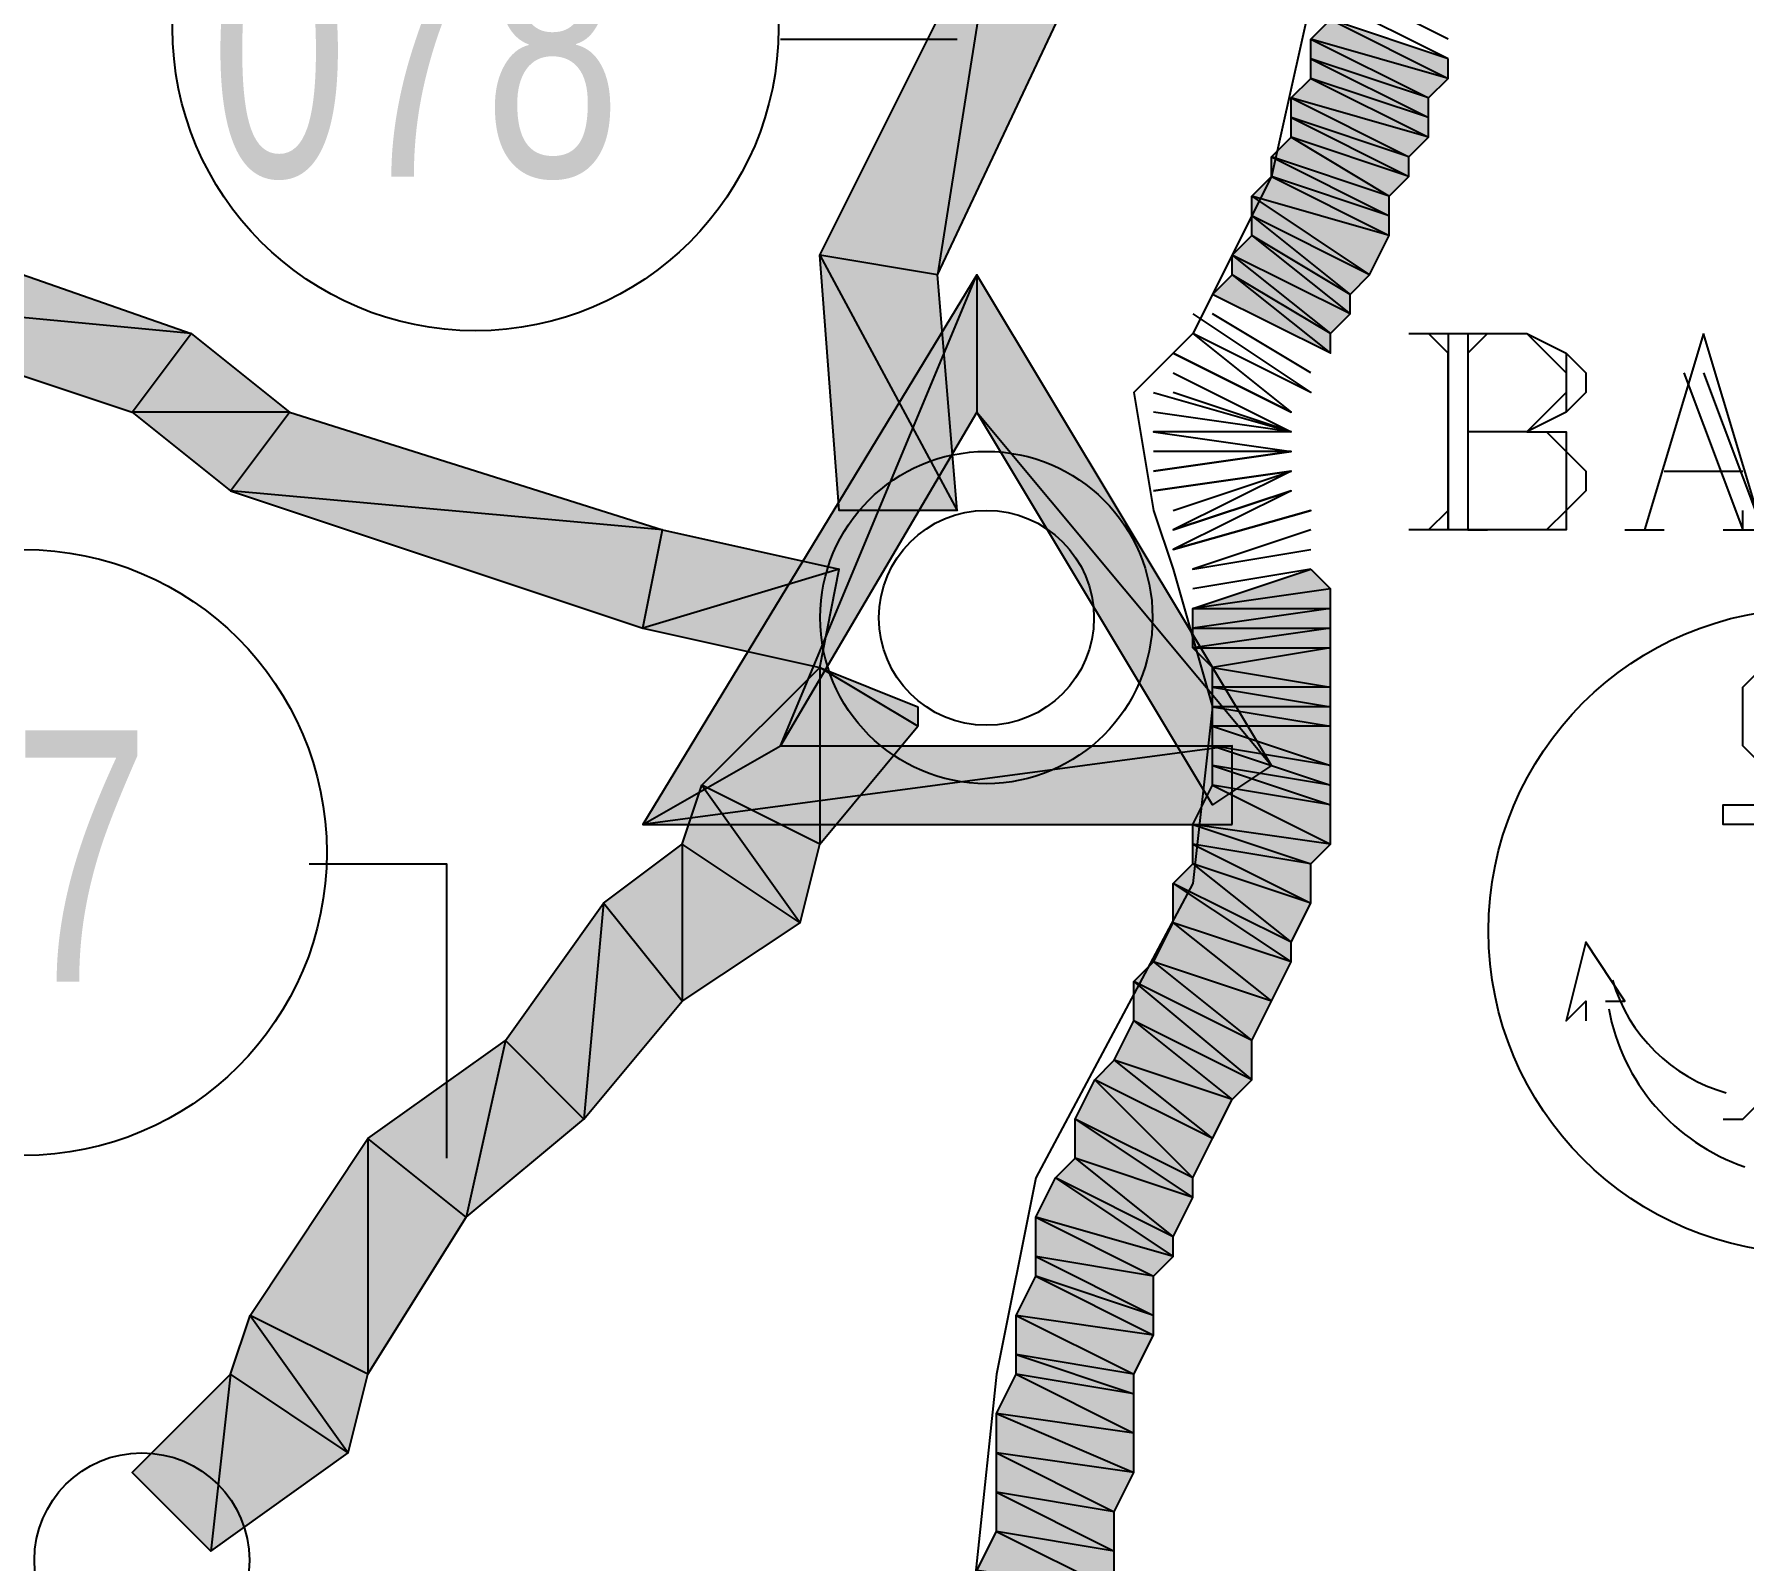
# Model space of a CAD drawing. Header units: millimetres. Extents: x 658 to 813, y 806 to 883.
# Drawn here: x 789.2108 to 789.4755, y 862.8022 to 863.0385 of the extents above; entities that cross this region are included whole.
import ezdxf

# ---------------------------------------------------------------- set-up
doc = ezdxf.new("R2010")
doc.units = ezdxf.units.MM
doc.header["$LTSCALE"] = 0.1
doc.linetypes.add('atContinuous2', pattern=[0])
for name, color, linetype in [('JL-ARTERI', 7, 'Continuous'), ('KLEKTOR1', 7, 'Continuous'), ('LINK NAS BARU', 7, 'Continuous'), ('PANTAI', 7, 'Continuous'), ('pantai1', 7, 'Continuous'), ('pkw', 7, 'Continuous'), ('RENC-JL-SN', 7, 'Continuous'), ('SYMBOL', 7, 'Continuous'), ('TEXT', 8, 'Continuous'), ('zat_Mask_solid', 7, 'Continuous')]:
    doc.layers.add(name, color=color, linetype=linetype)
doc.styles.add('Style2', font='arial.ttf', dxfattribs={"height": 0.2})

msp = doc.modelspace()

# ---------------------------------------------------------------- hatches: boundary and pattern name
at = {"layer": 'JL-ARTERI'}
for points in [[(789.3597810847325, 863.0590678622315), (789.3506609239523, 863.0013068439551), (789.332420602391, 863.0043468975476)], [(789.3749813526995, 863.0529877550438), (789.3597810847325, 863.0590678622315), (789.3506609239523, 863.0013068439551)]]:
    msp.add_hatch(color=7, dxfattribs=at).paths.add_polyline_path(points)
h = msp.add_hatch(color=7, dxfattribs=at)
h.paths.add_polyline_path([(789.3506609239523, 863.0013068439551), (789.332420602391, 863.0043468975476), (789.3537009775453, 862.9648262008326)], flags=17)
h.paths.add_polyline_path([(789.332420602391, 863.0043468975476), (789.3537009775453, 862.9648262008326), (789.3354606559844, 862.9648262008326)], flags=17)
at = {"layer": 'KLEKTOR1'}
h = msp.add_hatch(color=7, dxfattribs=at)
h.paths.add_polyline_path([(789.3476208703585, 862.9344256648986), (789.3476208703585, 862.9313856113052), (789.332420602391, 862.9405057720854)], flags=17)
h.paths.add_polyline_path([(789.3476208703585, 862.9313856113052), (789.332420602391, 862.9405057720854), (789.332420602391, 862.9131452897449)])
at = {"layer": 'pantai1'}
h = msp.add_hatch(color=7, dxfattribs=at)
h.paths.add_polyline_path([(789.4297023173824, 863.0347474334825), (789.4114619958216, 863.0408275406693), (789.4297023173824, 863.03170737989)], flags=17)
h.paths.add_polyline_path([(789.4114619958216, 863.0408275406693), (789.4297023173824, 863.03170737989), (789.4084219422277, 863.0377874870759)])
h = msp.add_hatch(color=7, dxfattribs=at)
h.paths.add_polyline_path([(789.4297023173824, 863.03170737989), (789.4084219422277, 863.0377874870759), (789.426662263789, 863.0286673262966)])
h.paths.add_polyline_path([(789.4084219422277, 863.0377874870759), (789.426662263789, 863.0286673262966), (789.4084219422277, 863.0347474334825)], flags=17)
h = msp.add_hatch(color=7, dxfattribs=at)
h.paths.add_polyline_path([(789.426662263789, 863.0286673262966), (789.4084219422277, 863.0347474334825), (789.426662263789, 863.0256272727032)], flags=17)
h.paths.add_polyline_path([(789.4084219422277, 863.0347474334825), (789.426662263789, 863.0256272727032), (789.4084219422277, 863.03170737989)], flags=17)
h = msp.add_hatch(color=7, dxfattribs=at)
h.paths.add_polyline_path([(789.426662263789, 863.0256272727032), (789.4084219422277, 863.03170737989), (789.426662263789, 863.0225872191089)], flags=17)
h.paths.add_polyline_path([(789.4084219422277, 863.03170737989), (789.426662263789, 863.0225872191089), (789.4053818886343, 863.0286673262966)])
h = msp.add_hatch(color=7, dxfattribs=at)
h.paths.add_polyline_path([(789.426662263789, 863.0225872191089), (789.4053818886343, 863.0286673262966), (789.4236222101952, 863.0195471655164)])
h.paths.add_polyline_path([(789.4053818886343, 863.0286673262966), (789.4236222101952, 863.0195471655164), (789.4053818886343, 863.0256272727032)], flags=17)
h = msp.add_hatch(color=7, dxfattribs=at)
h.paths.add_polyline_path([(789.4236222101952, 863.0195471655164), (789.4053818886343, 863.0256272727032), (789.4236222101952, 863.0165071119221)], flags=17)
h.paths.add_polyline_path([(789.4053818886343, 863.0256272727032), (789.4236222101952, 863.0165071119221), (789.4053818886343, 863.0225872191089)], flags=17)
h = msp.add_hatch(color=7, dxfattribs=at)
h.paths.add_polyline_path([(789.4205821566018, 863.0134670583296), (789.4023418350409, 863.0195471655164), (789.4205821566018, 863.0104270047344)], flags=17)
h.paths.add_polyline_path([(789.4023418350409, 863.0195471655164), (789.4205821566018, 863.0104270047344), (789.4023418350409, 863.0165071119221)], flags=17)
h = msp.add_hatch(color=7, dxfattribs=at)
h.paths.add_polyline_path([(789.4205821566018, 863.0104270047344), (789.4023418350409, 863.0165071119221), (789.4205821566018, 863.0073869511419)], flags=17)
h.paths.add_polyline_path([(789.4023418350409, 863.0165071119221), (789.4205821566018, 863.0073869511419), (789.3993017814475, 863.0134670583296)])
h = msp.add_hatch(color=7, dxfattribs=at)
h.paths.add_polyline_path([(789.4205821566018, 863.0073869511419), (789.3993017814475, 863.0134670583296), (789.4175421030084, 863.0013068439551)])
h.paths.add_polyline_path([(789.3993017814475, 863.0134670583296), (789.4175421030084, 863.0013068439551), (789.3993017814475, 863.0104270047344)], flags=17)
h = msp.add_hatch(color=7, dxfattribs=at)
h.paths.add_polyline_path([(789.4175421030084, 863.0013068439551), (789.3993017814475, 863.0104270047344), (789.4145020494145, 862.9982667903608)])
h.paths.add_polyline_path([(789.3993017814475, 863.0104270047344), (789.4145020494145, 862.9982667903608), (789.3993017814475, 863.0073869511419)], flags=17)
h = msp.add_hatch(color=7, dxfattribs=at)
h.paths.add_polyline_path([(789.4145020494145, 862.9982667903608), (789.3993017814475, 863.0073869511419), (789.4145020494145, 862.9952267367674)], flags=17)
h.paths.add_polyline_path([(789.3993017814475, 863.0073869511419), (789.4145020494145, 862.9952267367674), (789.3962617278542, 863.0043468975476)])
h = msp.add_hatch(color=7, dxfattribs=at)
h.paths.add_polyline_path([(789.4145020494145, 862.9952267367674), (789.3962617278542, 863.0043468975476), (789.4114619958216, 862.992186683174)])
h.paths.add_polyline_path([(789.3962617278542, 863.0043468975476), (789.4114619958216, 862.992186683174), (789.3962617278542, 863.0013068439551)], flags=17)
h = msp.add_hatch(color=7, dxfattribs=at)
h.paths.add_polyline_path([(789.4114619958216, 862.992186683174), (789.3962617278542, 863.0013068439551), (789.4114619958216, 862.9891466295816)], flags=17)
h.paths.add_polyline_path([(789.3962617278542, 863.0013068439551), (789.4114619958216, 862.9891466295816), (789.3932216742603, 862.9982667903608)])
h = msp.add_hatch(color=7, dxfattribs=at)
h.paths.add_polyline_path([(789.4084219422277, 862.9557060400533), (789.4114619958216, 862.952665986459), (789.3901816206674, 862.9496259328665)])
h.paths.add_polyline_path([(789.4114619958216, 862.952665986459), (789.3901816206674, 862.9496259328665), (789.4114619958216, 862.9496259328665)], flags=17)
h = msp.add_hatch(color=7, dxfattribs=at)
h.paths.add_polyline_path([(789.3901816206674, 862.9496259328665), (789.4114619958216, 862.9496259328665), (789.3901816206674, 862.9465858792731)], flags=16)
h.paths.add_polyline_path([(789.4114619958216, 862.9496259328665), (789.3901816206674, 862.9465858792731), (789.4114619958216, 862.9465858792731)])
h = msp.add_hatch(color=7, dxfattribs=at)
h.paths.add_polyline_path([(789.3901816206674, 862.9465858792731), (789.4114619958216, 862.9465858792731), (789.3901816206674, 862.9435458256797)], flags=16)
h.paths.add_polyline_path([(789.4114619958216, 862.9465858792731), (789.3901816206674, 862.9435458256797), (789.4114619958216, 862.9435458256797)])
h = msp.add_hatch(color=7, dxfattribs=at)
h.paths.add_polyline_path([(789.4114619958216, 862.9435458256797), (789.3932216742603, 862.9405057720854), (789.4114619958216, 862.937465718492)])
h.paths.add_polyline_path([(789.3932216742603, 862.9405057720854), (789.4114619958216, 862.937465718492), (789.3932216742603, 862.937465718492)], flags=17)
h = msp.add_hatch(color=7, dxfattribs=at)
h.paths.add_polyline_path([(789.4114619958216, 862.937465718492), (789.3932216742603, 862.937465718492), (789.4114619958216, 862.9344256648986)], flags=17)
h.paths.add_polyline_path([(789.3932216742603, 862.937465718492), (789.4114619958216, 862.9344256648986), (789.3932216742603, 862.9344256648986)], flags=17)
h = msp.add_hatch(color=7, dxfattribs=at)
h.paths.add_polyline_path([(789.4114619958216, 862.9344256648986), (789.3932216742603, 862.9344256648986), (789.4114619958216, 862.9313856113052)], flags=17)
h.paths.add_polyline_path([(789.3932216742603, 862.9344256648986), (789.4114619958216, 862.9313856113052), (789.3932216742603, 862.9313856113052)], flags=17)
h = msp.add_hatch(color=7, dxfattribs=at)
h.paths.add_polyline_path([(789.4114619958216, 862.9313856113052), (789.3932216742603, 862.9313856113052), (789.4114619958216, 862.9253055041175)], flags=17)
h.paths.add_polyline_path([(789.3932216742603, 862.9313856113052), (789.4114619958216, 862.9253055041175), (789.3932216742603, 862.9283455577119)], flags=17)
h = msp.add_hatch(color=7, dxfattribs=at)
h.paths.add_polyline_path([(789.4114619958216, 862.9253055041175), (789.3932216742603, 862.9283455577119), (789.4114619958216, 862.9222654505242)], flags=17)
h.paths.add_polyline_path([(789.3932216742603, 862.9283455577119), (789.4114619958216, 862.9222654505242), (789.3932216742603, 862.9253055041175)], flags=17)
h = msp.add_hatch(color=7, dxfattribs=at)
h.paths.add_polyline_path([(789.4114619958216, 862.9222654505242), (789.3932216742603, 862.9253055041175), (789.4114619958216, 862.9192253969308)], flags=17)
h.paths.add_polyline_path([(789.3932216742603, 862.9253055041175), (789.4114619958216, 862.9192253969308), (789.3932216742603, 862.9222654505242)], flags=17)
h = msp.add_hatch(color=7, dxfattribs=at)
h.paths.add_polyline_path([(789.4114619958216, 862.9192253969308), (789.3932216742603, 862.9222654505242), (789.4114619958216, 862.9131452897449)], flags=17)
h.paths.add_polyline_path([(789.3932216742603, 862.9222654505242), (789.4114619958216, 862.9131452897449), (789.3901816206674, 862.9161853433374)])
h = msp.add_hatch(color=7, dxfattribs=at)
h.paths.add_polyline_path([(789.4114619958216, 862.9131452897449), (789.3901816206674, 862.9161853433374), (789.4084219422277, 862.9101052361506)])
h.paths.add_polyline_path([(789.3901816206674, 862.9161853433374), (789.4084219422277, 862.9101052361506), (789.3901816206674, 862.9131452897449)], flags=17)
h = msp.add_hatch(color=7, dxfattribs=at)
h.paths.add_polyline_path([(789.4084219422277, 862.9101052361506), (789.3901816206674, 862.9131452897449), (789.4084219422277, 862.9040251289638)], flags=17)
h.paths.add_polyline_path([(789.3901816206674, 862.9131452897449), (789.4084219422277, 862.9040251289638), (789.3901816206674, 862.9101052361506)], flags=17)
h = msp.add_hatch(color=7, dxfattribs=at)
h.paths.add_polyline_path([(789.4053818886343, 862.897945021777), (789.387141567074, 862.9070651825581), (789.4053818886343, 862.8949049681836)], flags=17)
h.paths.add_polyline_path([(789.387141567074, 862.9070651825581), (789.4053818886343, 862.8949049681836), (789.387141567074, 862.9009850753713)], flags=17)
h = msp.add_hatch(color=7, dxfattribs=at)
h.paths.add_polyline_path([(789.3993017814475, 862.8827447538091), (789.3810614598867, 862.8918649145902), (789.3993017814475, 862.8766646466223)], flags=17)
h.paths.add_polyline_path([(789.3810614598867, 862.8918649145902), (789.3993017814475, 862.8766646466223), (789.3810614598867, 862.8857848074034)], flags=17)
h = msp.add_hatch(color=7, dxfattribs=at)
h.paths.add_polyline_path([(789.3901816206674, 862.8614643786563), (789.3719412991061, 862.8705845394355), (789.3901816206674, 862.858424325062)], flags=17)
h.paths.add_polyline_path([(789.3719412991061, 862.8705845394355), (789.3901816206674, 862.858424325062), (789.3719412991061, 862.8645044322487)], flags=17)
h = msp.add_hatch(color=7, dxfattribs=at)
h.paths.add_polyline_path([(789.387141567074, 862.8523442178742), (789.3689012455127, 862.8614643786563), (789.387141567074, 862.8493041642818)], flags=17)
h.paths.add_polyline_path([(789.3689012455127, 862.8614643786563), (789.387141567074, 862.8493041642818), (789.3658611919193, 862.8553842714695)])
h = msp.add_hatch(color=7, dxfattribs=at)
h.paths.add_polyline_path([(789.387141567074, 862.8493041642818), (789.3658611919193, 862.8553842714695), (789.3841015134801, 862.8462641106875)])
h.paths.add_polyline_path([(789.3658611919193, 862.8553842714695), (789.3841015134801, 862.8462641106875), (789.3658611919193, 862.8493041642818)], flags=17)
h = msp.add_hatch(color=7, dxfattribs=at)
h.paths.add_polyline_path([(789.3841015134801, 862.8462641106875), (789.3658611919193, 862.8493041642818), (789.3841015134801, 862.8401840035007)], flags=17)
h.paths.add_polyline_path([(789.3658611919193, 862.8493041642818), (789.3841015134801, 862.8401840035007), (789.3658611919193, 862.8462641106875)], flags=17)
h = msp.add_hatch(color=7, dxfattribs=at)
h.paths.add_polyline_path([(789.3841015134801, 862.8401840035007), (789.3658611919193, 862.8462641106875), (789.3841015134801, 862.8371439499073)], flags=17)
h.paths.add_polyline_path([(789.3658611919193, 862.8462641106875), (789.3841015134801, 862.8371439499073), (789.3628211383259, 862.8401840035007)])
h = msp.add_hatch(color=7, dxfattribs=at)
h.paths.add_polyline_path([(789.3841015134801, 862.8371439499073), (789.3628211383259, 862.8401840035007), (789.3810614598867, 862.8310638427205)])
h.paths.add_polyline_path([(789.3628211383259, 862.8401840035007), (789.3810614598867, 862.8310638427205), (789.3628211383259, 862.8341038963139)], flags=17)
h = msp.add_hatch(color=7, dxfattribs=at)
h.paths.add_polyline_path([(789.3810614598867, 862.8310638427205), (789.3628211383259, 862.8341038963139), (789.3810614598867, 862.8280237891271)], flags=17)
h.paths.add_polyline_path([(789.3628211383259, 862.8341038963139), (789.3810614598867, 862.8280237891271), (789.3628211383259, 862.8310638427205)], flags=17)
h = msp.add_hatch(color=7, dxfattribs=at)
h.paths.add_polyline_path([(789.3810614598867, 862.8280237891271), (789.3628211383259, 862.8310638427205), (789.3810614598867, 862.8219436819403)], flags=17)
h.paths.add_polyline_path([(789.3628211383259, 862.8310638427205), (789.3810614598867, 862.8219436819403), (789.3597810847325, 862.8249837355346)])
h = msp.add_hatch(color=7, dxfattribs=at)
h.paths.add_polyline_path([(789.3810614598867, 862.8219436819403), (789.3597810847325, 862.8249837355346), (789.3810614598867, 862.8158635747535)], flags=17)
h.paths.add_polyline_path([(789.3597810847325, 862.8249837355346), (789.3810614598867, 862.8158635747535), (789.3597810847325, 862.8189036283469)], flags=17)
h = msp.add_hatch(color=7, dxfattribs=at)
h.paths.add_polyline_path([(789.3810614598867, 862.8158635747535), (789.3597810847325, 862.8189036283469), (789.3780214062933, 862.8097834675658)])
h.paths.add_polyline_path([(789.3597810847325, 862.8189036283469), (789.3780214062933, 862.8097834675658), (789.3597810847325, 862.8128235211601)], flags=17)
h = msp.add_hatch(color=7, dxfattribs=at)
h.paths.add_polyline_path([(789.3780214062933, 862.8097834675658), (789.3597810847325, 862.8128235211601), (789.3780214062933, 862.8037033603799)], flags=17)
h.paths.add_polyline_path([(789.3597810847325, 862.8128235211601), (789.3780214062933, 862.8037033603799), (789.3597810847325, 862.8067434139724)], flags=17)
h = msp.add_hatch(color=7, dxfattribs=at)
h.paths.add_polyline_path([(789.3780214062933, 862.8037033603799), (789.3597810847325, 862.8067434139724), (789.3780214062933, 862.7976232531931)], flags=17)
h.paths.add_polyline_path([(789.3597810847325, 862.8067434139724), (789.3780214062933, 862.7976232531931), (789.3567410311391, 862.8006633067865)])
at = {"layer": 'pkw'}
h = msp.add_hatch(color=7, dxfattribs=at)
h.paths.add_polyline_path([(789.30506012005, 862.9161853433374), (789.3263404952042, 862.9283455577119), (789.3567410311391, 863.0013068439551)])
h.paths.add_polyline_path([(789.3263404952042, 862.9283455577119), (789.3567410311391, 863.0013068439551), (789.3567410311391, 862.9800264688005)], flags=17)
h = msp.add_hatch(color=7, dxfattribs=at)
h.paths.add_polyline_path([(789.3962617278542, 862.9161853433374), (789.3962617278542, 862.9283455577119), (789.30506012005, 862.9161853433374)], flags=17)
h.paths.add_polyline_path([(789.3962617278542, 862.9283455577119), (789.30506012005, 862.9161853433374), (789.3263404952042, 862.9283455577119)], flags=17)
at = {"layer": 'RENC-JL-SN'}
for points in [[(789.2351388874006, 862.992186683174), (789.1712977619375, 862.9982667903608), (789.1743378155309, 863.0134670583296)], [(789.2260187266199, 862.9800264688005), (789.2351388874006, 862.992186683174), (789.1712977619375, 862.9982667903608)], [(789.2503391553676, 862.9800264688005), (789.2260187266199, 862.9800264688005), (789.2351388874006, 862.992186683174)], [(789.2412189945874, 862.9678662544269), (789.2503391553676, 862.9800264688005), (789.2260187266199, 862.9800264688005)], [(789.3081001736434, 862.9617861472401), (789.2412189945874, 862.9678662544269), (789.2503391553676, 862.9800264688005)], [(789.30506012005, 862.9465858792731), (789.3081001736434, 862.9617861472401), (789.2412189945874, 862.9678662544269)], [(789.3354606559844, 862.9557060400533), (789.30506012005, 862.9465858792731), (789.3081001736434, 862.9617861472401)], [(789.332420602391, 862.9405057720854), (789.3354606559844, 862.9557060400533), (789.30506012005, 862.9465858792731)]]:
    msp.add_hatch(color=7, dxfattribs=at).paths.add_polyline_path(points)
at = {"layer": 'zat_Mask_solid'}
for points in [[(789.4053818886343, 863.0225872191089), (789.4205821566018, 863.0134670583296), (789.4023418350409, 863.0195471655164)], [(789.4236222101952, 863.0165071119221), (789.4053818886343, 863.0225872191089), (789.4205821566018, 863.0134670583296)], [(789.3567410311391, 863.0013068439551), (789.3567410311391, 862.9800264688005), (789.4023418350409, 862.9253055041175)], [(789.3567410311391, 862.9800264688005), (789.4023418350409, 862.9253055041175), (789.3932216742603, 862.9192253969308)], [(789.3901816206674, 862.9435458256797), (789.4114619958216, 862.9435458256797), (789.3932216742603, 862.9405057720854)], [(789.332420602391, 862.9405057720854), (789.332420602391, 862.9131452897449), (789.3141802808307, 862.9222654505242)], [(789.3141802808307, 862.9222654505242), (789.3293805487976, 862.9009850753713), (789.3111402272373, 862.9131452897449)], [(789.332420602391, 862.9131452897449), (789.3141802808307, 862.9222654505242), (789.3293805487976, 862.9009850753713)], [(789.3111402272373, 862.9131452897449), (789.3111402272373, 862.8888248609968), (789.2989800128632, 862.9040251289638)], [(789.3293805487976, 862.9009850753713), (789.3111402272373, 862.9131452897449), (789.3111402272373, 862.8888248609968)], [(789.3901816206674, 862.9101052361506), (789.4053818886343, 862.897945021777), (789.387141567074, 862.9070651825581)], [(789.4084219422277, 862.9040251289638), (789.3901816206674, 862.9101052361506), (789.4053818886343, 862.897945021777)], [(789.2989800128632, 862.9040251289638), (789.2959399592694, 862.8705845394355), (789.2837797448958, 862.8827447538091)], [(789.3111402272373, 862.8888248609968), (789.2989800128632, 862.9040251289638), (789.2959399592694, 862.8705845394355)], [(789.387141567074, 862.9009850753713), (789.4023418350409, 862.8888248609968), (789.3841015134801, 862.8949049681836)], [(789.4053818886343, 862.8949049681836), (789.387141567074, 862.9009850753713), (789.4023418350409, 862.8888248609968)], [(789.3841015134801, 862.8949049681836), (789.3993017814475, 862.8827447538091), (789.3810614598867, 862.8918649145902)], [(789.4023418350409, 862.8888248609968), (789.3841015134801, 862.8949049681836), (789.3993017814475, 862.8827447538091)], [(789.3810614598867, 862.8857848074034), (789.3962617278542, 862.8736245930298), (789.3780214062933, 862.8797047002166)], [(789.3993017814475, 862.8766646466223), (789.3810614598867, 862.8857848074034), (789.3962617278542, 862.8736245930298)], [(789.2837797448958, 862.8827447538091), (789.277699637709, 862.8553842714695), (789.2624993697416, 862.867544485843)], [(789.2959399592694, 862.8705845394355), (789.2837797448958, 862.8827447538091), (789.277699637709, 862.8553842714695)], [(789.3780214062933, 862.8797047002166), (789.3932216742603, 862.867544485843), (789.3749813526995, 862.8766646466223)], [(789.3962617278542, 862.8736245930298), (789.3780214062933, 862.8797047002166), (789.3932216742603, 862.867544485843)], [(789.3749813526995, 862.8766646466223), (789.3901816206674, 862.8614643786563), (789.3719412991061, 862.8705845394355)], [(789.3932216742603, 862.867544485843), (789.3749813526995, 862.8766646466223), (789.3901816206674, 862.8614643786563)], [(789.2624993697416, 862.867544485843), (789.2624993697416, 862.8310638427205), (789.2442590481808, 862.8401840035007)], [(789.277699637709, 862.8553842714695), (789.2624993697416, 862.867544485843), (789.2624993697416, 862.8310638427205)], [(789.3719412991061, 862.8645044322487), (789.387141567074, 862.8523442178742), (789.3689012455127, 862.8614643786563)], [(789.3901816206674, 862.858424325062), (789.3719412991061, 862.8645044322487), (789.387141567074, 862.8523442178742)], [(789.2442590481808, 862.8401840035007), (789.2594593161477, 862.8189036283469), (789.2412189945874, 862.8310638427205)], [(789.2624993697416, 862.8310638427205), (789.2442590481808, 862.8401840035007), (789.2594593161477, 862.8189036283469)], [(789.2412189945874, 862.8310638427205), (789.2381789409935, 862.8037033603799), (789.2260187266199, 862.8158635747535)], [(789.2594593161477, 862.8189036283469), (789.2412189945874, 862.8310638427205), (789.2381789409935, 862.8037033603799)]]:
    msp.add_hatch(color=7, dxfattribs=at).paths.add_polyline_path(points)

# ---------------------------------------------------------------- linework, layer by layer
at = {"layer": 'JL-ARTERI', "color": 7}
for points in [[(789.3597810847325, 863.0590678622315), (789.3506609239523, 863.0013068439551), (789.332420602391, 863.0043468975476), (789.3597810847325, 863.0590678622315)], [(789.3749813526995, 863.0529877550438), (789.3597810847325, 863.0590678622315), (789.3506609239523, 863.0013068439551), (789.3749813526995, 863.0529877550438)], [(789.3506609239523, 863.0013068439551), (789.332420602391, 863.0043468975476), (789.3537009775453, 862.9648262008326), (789.3506609239523, 863.0013068439551)], [(789.332420602391, 863.0043468975476), (789.3537009775453, 862.9648262008326), (789.3354606559844, 862.9648262008326), (789.332420602391, 863.0043468975476)]]:
    msp.add_lwpolyline(points, dxfattribs=at)
at = {"layer": 'KLEKTOR1', "color": 7}
for points in [[(789.332420602391, 862.9405057720854), (789.332420602391, 862.9131452897449), (789.3141802808307, 862.9222654505242), (789.332420602391, 862.9405057720854)], [(789.3476208703585, 862.9344256648986), (789.3476208703585, 862.9313856113052), (789.332420602391, 862.9405057720854), (789.3476208703585, 862.9344256648986)], [(789.3476208703585, 862.9313856113052), (789.332420602391, 862.9405057720854), (789.332420602391, 862.9131452897449), (789.3476208703585, 862.9313856113052)], [(789.3141802808307, 862.9222654505242), (789.3293805487976, 862.9009850753713), (789.3111402272373, 862.9131452897449), (789.3141802808307, 862.9222654505242)], [(789.332420602391, 862.9131452897449), (789.3141802808307, 862.9222654505242), (789.3293805487976, 862.9009850753713), (789.332420602391, 862.9131452897449)], [(789.3111402272373, 862.9131452897449), (789.3111402272373, 862.8888248609968), (789.2989800128632, 862.9040251289638), (789.3111402272373, 862.9131452897449)], [(789.3293805487976, 862.9009850753713), (789.3111402272373, 862.9131452897449), (789.3111402272373, 862.8888248609968), (789.3293805487976, 862.9009850753713)], [(789.2989800128632, 862.9040251289638), (789.2959399592694, 862.8705845394355), (789.2837797448958, 862.8827447538091), (789.2989800128632, 862.9040251289638)], [(789.3111402272373, 862.8888248609968), (789.2989800128632, 862.9040251289638), (789.2959399592694, 862.8705845394355), (789.3111402272373, 862.8888248609968)], [(789.2837797448958, 862.8827447538091), (789.277699637709, 862.8553842714695), (789.2624993697416, 862.867544485843), (789.2837797448958, 862.8827447538091)], [(789.2959399592694, 862.8705845394355), (789.2837797448958, 862.8827447538091), (789.277699637709, 862.8553842714695), (789.2959399592694, 862.8705845394355)], [(789.2624993697416, 862.867544485843), (789.2624993697416, 862.8310638427205), (789.2442590481808, 862.8401840035007), (789.2624993697416, 862.867544485843)], [(789.277699637709, 862.8553842714695), (789.2624993697416, 862.867544485843), (789.2624993697416, 862.8310638427205), (789.277699637709, 862.8553842714695)], [(789.2442590481808, 862.8401840035007), (789.2594593161477, 862.8189036283469), (789.2412189945874, 862.8310638427205), (789.2442590481808, 862.8401840035007)], [(789.2624993697416, 862.8310638427205), (789.2442590481808, 862.8401840035007), (789.2594593161477, 862.8189036283469), (789.2624993697416, 862.8310638427205)], [(789.2412189945874, 862.8310638427205), (789.2381789409935, 862.8037033603799), (789.2260187266199, 862.8158635747535), (789.2412189945874, 862.8310638427205)], [(789.2594593161477, 862.8189036283469), (789.2412189945874, 862.8310638427205), (789.2381789409935, 862.8037033603799), (789.2594593161477, 862.8189036283469)]]:
    msp.add_lwpolyline(points, dxfattribs=at)
at = {"layer": 'LINK NAS BARU', "color": 7}
for points in [[(789.3263404952042, 863.0377874870759), (789.3537009775453, 863.0377874870759)], [(789.253379208961, 862.9101052361506), (789.2746595841156, 862.9101052361506), (789.2746595841156, 862.8645044322487)]]:
    msp.add_lwpolyline(points, dxfattribs=at)
at = {"layer": 'LINK NAS BARU', "color": 7, "linetype": 'atContinuous2'}
for centre, radius in [((789.2791438990782, 863.0395276980929), 0.04690070767737509), ((789.2092226664283, 862.9118454471667), 0.04690070767740388)]:
    msp.add_circle(centre, radius, dxfattribs=at)
at = {"layer": 'PANTAI', "color": 7}
msp.add_lwpolyline([(789.469223014097, 863.2171506490907), (789.4205821566018, 863.1137888269135), (789.4175421030084, 863.0590678622315), (789.4084219422277, 863.0438675942636), (789.4023418350409, 863.0165071119221), (789.3901816206674, 862.992186683174), (789.3810614598867, 862.9830665223939), (789.3841015134801, 862.9648262008326), (789.387141567074, 862.9557060400533), (789.3932216742603, 862.9344256648986), (789.3901816206674, 862.9070651825581), (789.3658611919193, 862.8614643786563), (789.3597810847325, 862.8310638427205), (789.3537009775453, 862.7733028244451), (789.3476208703585, 862.7581025564772), (789.3476208703585, 862.7398622349168), (789.332420602391, 862.7094616989829), (789.3354606559844, 862.6912213774216), (789.3263404952042, 862.6304203055519), (789.3233004416109, 862.6182600911783), (789.3202603880175, 862.5817794480575), (789.3263404952042, 862.5513789121209), (789.3445808167651, 862.5240184297812), (789.3567410311391, 862.4814576794719)], dxfattribs=at)
at = {"layer": 'pantai1', "color": 7}
for points in [[(789.4297023173824, 863.0377874870759), (789.4114619958216, 863.046907647857)], [(789.4297023173824, 863.0347474334825), (789.4114619958216, 863.0438675942636)], [(789.4114619958216, 863.0408275406693), (789.4297023173824, 863.03170737989), (789.4084219422277, 863.0377874870759), (789.4114619958216, 863.0408275406693)], [(789.4297023173824, 863.0347474334825), (789.4114619958216, 863.0408275406693), (789.4297023173824, 863.03170737989), (789.4297023173824, 863.0347474334825)], [(789.4297023173824, 863.03170737989), (789.4084219422277, 863.0377874870759), (789.426662263789, 863.0286673262966), (789.4297023173824, 863.03170737989)], [(789.4084219422277, 863.0377874870759), (789.426662263789, 863.0286673262966), (789.4084219422277, 863.0347474334825), (789.4084219422277, 863.0377874870759)], [(789.426662263789, 863.0286673262966), (789.4084219422277, 863.0347474334825), (789.426662263789, 863.0256272727032), (789.426662263789, 863.0286673262966)], [(789.4084219422277, 863.0347474334825), (789.426662263789, 863.0256272727032), (789.4084219422277, 863.03170737989), (789.4084219422277, 863.0347474334825)], [(789.4084219422277, 863.03170737989), (789.426662263789, 863.0225872191089), (789.4053818886343, 863.0286673262966), (789.4084219422277, 863.03170737989)], [(789.426662263789, 863.0256272727032), (789.4084219422277, 863.03170737989), (789.426662263789, 863.0225872191089), (789.426662263789, 863.0256272727032)], [(789.426662263789, 863.0225872191089), (789.4053818886343, 863.0286673262966), (789.4236222101952, 863.0195471655164), (789.426662263789, 863.0225872191089)], [(789.4053818886343, 863.0286673262966), (789.4236222101952, 863.0195471655164), (789.4053818886343, 863.0256272727032), (789.4053818886343, 863.0286673262966)], [(789.4236222101952, 863.0195471655164), (789.4053818886343, 863.0256272727032), (789.4236222101952, 863.0165071119221), (789.4236222101952, 863.0195471655164)], [(789.4053818886343, 863.0256272727032), (789.4236222101952, 863.0165071119221), (789.4053818886343, 863.0225872191089), (789.4053818886343, 863.0256272727032)], [(789.4053818886343, 863.0225872191089), (789.4205821566018, 863.0134670583296), (789.4023418350409, 863.0195471655164), (789.4053818886343, 863.0225872191089)], [(789.4236222101952, 863.0165071119221), (789.4053818886343, 863.0225872191089), (789.4205821566018, 863.0134670583296), (789.4236222101952, 863.0165071119221)], [(789.4205821566018, 863.0134670583296), (789.4023418350409, 863.0195471655164), (789.4205821566018, 863.0104270047344), (789.4205821566018, 863.0134670583296)], [(789.4023418350409, 863.0195471655164), (789.4205821566018, 863.0104270047344), (789.4023418350409, 863.0165071119221), (789.4023418350409, 863.0195471655164)], [(789.4023418350409, 863.0165071119221), (789.4205821566018, 863.0073869511419), (789.3993017814475, 863.0134670583296), (789.4023418350409, 863.0165071119221)], [(789.4205821566018, 863.0104270047344), (789.4023418350409, 863.0165071119221), (789.4205821566018, 863.0073869511419), (789.4205821566018, 863.0104270047344)], [(789.4205821566018, 863.0073869511419), (789.3993017814475, 863.0134670583296), (789.4175421030084, 863.0013068439551), (789.4205821566018, 863.0073869511419)], [(789.3993017814475, 863.0134670583296), (789.4175421030084, 863.0013068439551), (789.3993017814475, 863.0104270047344), (789.3993017814475, 863.0134670583296)], [(789.4175421030084, 863.0013068439551), (789.3993017814475, 863.0104270047344), (789.4145020494145, 862.9982667903608), (789.4175421030084, 863.0013068439551)], [(789.3993017814475, 863.0104270047344), (789.4145020494145, 862.9982667903608), (789.3993017814475, 863.0073869511419), (789.3993017814475, 863.0104270047344)], [(789.3993017814475, 863.0073869511419), (789.4145020494145, 862.9952267367674), (789.3962617278542, 863.0043468975476), (789.3993017814475, 863.0073869511419)], [(789.4145020494145, 862.9982667903608), (789.3993017814475, 863.0073869511419), (789.4145020494145, 862.9952267367674), (789.4145020494145, 862.9982667903608)], [(789.4145020494145, 862.9952267367674), (789.3962617278542, 863.0043468975476), (789.4114619958216, 862.992186683174), (789.4145020494145, 862.9952267367674)], [(789.3962617278542, 863.0043468975476), (789.4114619958216, 862.992186683174), (789.3962617278542, 863.0013068439551), (789.3962617278542, 863.0043468975476)], [(789.3962617278542, 863.0013068439551), (789.4114619958216, 862.9891466295816), (789.3932216742603, 862.9982667903608), (789.3962617278542, 863.0013068439551)], [(789.4114619958216, 862.992186683174), (789.3962617278542, 863.0013068439551), (789.4114619958216, 862.9891466295816), (789.4114619958216, 862.992186683174)], [(789.4114619958216, 862.9891466295816), (789.3932216742603, 862.9982667903608)], [(789.3901816206674, 862.9952267367674), (789.4084219422277, 862.9830665223939), (789.3901816206674, 862.992186683174), (789.4053818886343, 862.9800264688005), (789.387141567074, 862.9891466295816), (789.4053818886343, 862.9800264688005)], [(789.4084219422277, 862.9861065759882), (789.3932216742603, 862.9952267367674)], [(789.387141567074, 862.9861065759882), (789.4053818886343, 862.9769864152071), (789.387141567074, 862.9830665223939)], [(789.3841015134801, 862.9830665223939), (789.4053818886343, 862.9769864152071), (789.3841015134801, 862.9800264688005)], [(789.4053818886343, 862.9769864152071), (789.3841015134801, 862.9769864152071), (789.4053818886343, 862.9739463616146), (789.3841015134801, 862.9739463616146)], [(789.3841015134801, 862.9709063080203), (789.4053818886343, 862.9739463616146), (789.3841015134801, 862.9709063080203)], [(789.3841015134801, 862.9678662544269), (789.4053818886343, 862.9709063080203), (789.3841015134801, 862.9678662544269)], [(789.387141567074, 862.9648262008326), (789.4053818886343, 862.9709063080203), (789.387141567074, 862.9617861472401), (789.4053818886343, 862.9678662544269), (789.387141567074, 862.9617861472401)], [(789.4053818886343, 862.9678662544269), (789.387141567074, 862.9587460936458), (789.4084219422277, 862.9648262008326), (789.387141567074, 862.9587460936458)], [(789.4084219422277, 862.9617861472401), (789.3901816206674, 862.9557060400533), (789.4084219422277, 862.9587460936458)], [(789.4084219422277, 862.9557060400533), (789.3901816206674, 862.952665986459)], [(789.4084219422277, 862.9557060400533), (789.4114619958216, 862.952665986459), (789.3901816206674, 862.9496259328665), (789.4084219422277, 862.9557060400533)], [(789.4114619958216, 862.952665986459), (789.3901816206674, 862.9496259328665), (789.4114619958216, 862.9496259328665), (789.4114619958216, 862.952665986459)], [(789.3901816206674, 862.9496259328665), (789.4114619958216, 862.9496259328665), (789.3901816206674, 862.9465858792731), (789.3901816206674, 862.9496259328665)], [(789.4114619958216, 862.9496259328665), (789.3901816206674, 862.9465858792731), (789.4114619958216, 862.9465858792731), (789.4114619958216, 862.9496259328665)], [(789.3901816206674, 862.9465858792731), (789.4114619958216, 862.9465858792731), (789.3901816206674, 862.9435458256797), (789.3901816206674, 862.9465858792731)], [(789.4114619958216, 862.9465858792731), (789.3901816206674, 862.9435458256797), (789.4114619958216, 862.9435458256797), (789.4114619958216, 862.9465858792731)], [(789.3901816206674, 862.9435458256797), (789.4114619958216, 862.9435458256797), (789.3932216742603, 862.9405057720854), (789.3901816206674, 862.9435458256797)], [(789.4114619958216, 862.9435458256797), (789.3932216742603, 862.9405057720854), (789.4114619958216, 862.937465718492), (789.4114619958216, 862.9435458256797)], [(789.3932216742603, 862.9405057720854), (789.4114619958216, 862.937465718492), (789.3932216742603, 862.937465718492), (789.3932216742603, 862.9405057720854)], [(789.4114619958216, 862.937465718492), (789.3932216742603, 862.937465718492), (789.4114619958216, 862.9344256648986), (789.4114619958216, 862.937465718492)], [(789.3932216742603, 862.937465718492), (789.4114619958216, 862.9344256648986), (789.3932216742603, 862.9344256648986), (789.3932216742603, 862.937465718492)], [(789.4114619958216, 862.9344256648986), (789.3932216742603, 862.9344256648986), (789.4114619958216, 862.9313856113052), (789.4114619958216, 862.9344256648986)], [(789.3932216742603, 862.9344256648986), (789.4114619958216, 862.9313856113052), (789.3932216742603, 862.9313856113052), (789.3932216742603, 862.9344256648986)], [(789.4114619958216, 862.9313856113052), (789.3932216742603, 862.9313856113052), (789.4114619958216, 862.9253055041175), (789.4114619958216, 862.9313856113052)], [(789.3932216742603, 862.9313856113052), (789.4114619958216, 862.9253055041175), (789.3932216742603, 862.9283455577119), (789.3932216742603, 862.9313856113052)], [(789.4114619958216, 862.9253055041175), (789.3932216742603, 862.9283455577119), (789.4114619958216, 862.9222654505242), (789.4114619958216, 862.9253055041175)], [(789.3932216742603, 862.9283455577119), (789.4114619958216, 862.9222654505242), (789.3932216742603, 862.9253055041175), (789.3932216742603, 862.9283455577119)], [(789.4114619958216, 862.9222654505242), (789.3932216742603, 862.9253055041175), (789.4114619958216, 862.9192253969308), (789.4114619958216, 862.9222654505242)], [(789.3932216742603, 862.9253055041175), (789.4114619958216, 862.9192253969308), (789.3932216742603, 862.9222654505242), (789.3932216742603, 862.9253055041175)], [(789.3932216742603, 862.9222654505242), (789.4114619958216, 862.9131452897449), (789.3901816206674, 862.9161853433374), (789.3932216742603, 862.9222654505242)], [(789.4114619958216, 862.9192253969308), (789.3932216742603, 862.9222654505242), (789.4114619958216, 862.9131452897449), (789.4114619958216, 862.9192253969308)], [(789.4114619958216, 862.9131452897449), (789.3901816206674, 862.9161853433374), (789.4084219422277, 862.9101052361506), (789.4114619958216, 862.9131452897449)], [(789.3901816206674, 862.9161853433374), (789.4084219422277, 862.9101052361506), (789.3901816206674, 862.9131452897449), (789.3901816206674, 862.9161853433374)], [(789.4084219422277, 862.9101052361506), (789.3901816206674, 862.9131452897449), (789.4084219422277, 862.9040251289638), (789.4084219422277, 862.9101052361506)], [(789.3901816206674, 862.9131452897449), (789.4084219422277, 862.9040251289638), (789.3901816206674, 862.9101052361506), (789.3901816206674, 862.9131452897449)], [(789.3901816206674, 862.9101052361506), (789.4053818886343, 862.897945021777), (789.387141567074, 862.9070651825581), (789.3901816206674, 862.9101052361506)], [(789.4084219422277, 862.9040251289638), (789.3901816206674, 862.9101052361506), (789.4053818886343, 862.897945021777), (789.4084219422277, 862.9040251289638)], [(789.4053818886343, 862.897945021777), (789.387141567074, 862.9070651825581), (789.4053818886343, 862.8949049681836), (789.4053818886343, 862.897945021777)], [(789.387141567074, 862.9070651825581), (789.4053818886343, 862.8949049681836), (789.387141567074, 862.9009850753713), (789.387141567074, 862.9070651825581)], [(789.387141567074, 862.9009850753713), (789.4023418350409, 862.8888248609968), (789.3841015134801, 862.8949049681836), (789.387141567074, 862.9009850753713)], [(789.4053818886343, 862.8949049681836), (789.387141567074, 862.9009850753713), (789.4023418350409, 862.8888248609968), (789.4053818886343, 862.8949049681836)], [(789.3841015134801, 862.8949049681836), (789.3993017814475, 862.8827447538091), (789.3810614598867, 862.8918649145902), (789.3841015134801, 862.8949049681836)], [(789.4023418350409, 862.8888248609968), (789.3841015134801, 862.8949049681836), (789.3993017814475, 862.8827447538091), (789.4023418350409, 862.8888248609968)], [(789.3993017814475, 862.8827447538091), (789.3810614598867, 862.8918649145902), (789.3993017814475, 862.8766646466223), (789.3993017814475, 862.8827447538091)], [(789.3810614598867, 862.8918649145902), (789.3993017814475, 862.8766646466223), (789.3810614598867, 862.8857848074034), (789.3810614598867, 862.8918649145902)], [(789.3810614598867, 862.8857848074034), (789.3962617278542, 862.8736245930298), (789.3780214062933, 862.8797047002166), (789.3810614598867, 862.8857848074034)], [(789.3993017814475, 862.8766646466223), (789.3810614598867, 862.8857848074034), (789.3962617278542, 862.8736245930298), (789.3993017814475, 862.8766646466223)], [(789.3780214062933, 862.8797047002166), (789.3932216742603, 862.867544485843), (789.3749813526995, 862.8766646466223), (789.3780214062933, 862.8797047002166)], [(789.3962617278542, 862.8736245930298), (789.3780214062933, 862.8797047002166), (789.3932216742603, 862.867544485843), (789.3962617278542, 862.8736245930298)], [(789.3749813526995, 862.8766646466223), (789.3901816206674, 862.8614643786563), (789.3719412991061, 862.8705845394355), (789.3749813526995, 862.8766646466223)], [(789.3932216742603, 862.867544485843), (789.3749813526995, 862.8766646466223), (789.3901816206674, 862.8614643786563), (789.3932216742603, 862.867544485843)], [(789.3901816206674, 862.8614643786563), (789.3719412991061, 862.8705845394355), (789.3901816206674, 862.858424325062), (789.3901816206674, 862.8614643786563)], [(789.3719412991061, 862.8705845394355), (789.3901816206674, 862.858424325062), (789.3719412991061, 862.8645044322487), (789.3719412991061, 862.8705845394355)], [(789.3719412991061, 862.8645044322487), (789.387141567074, 862.8523442178742), (789.3689012455127, 862.8614643786563), (789.3719412991061, 862.8645044322487)], [(789.3901816206674, 862.858424325062), (789.3719412991061, 862.8645044322487), (789.387141567074, 862.8523442178742), (789.3901816206674, 862.858424325062)], [(789.3689012455127, 862.8614643786563), (789.387141567074, 862.8493041642818), (789.3658611919193, 862.8553842714695), (789.3689012455127, 862.8614643786563)], [(789.387141567074, 862.8523442178742), (789.3689012455127, 862.8614643786563), (789.387141567074, 862.8493041642818), (789.387141567074, 862.8523442178742)], [(789.387141567074, 862.8493041642818), (789.3658611919193, 862.8553842714695), (789.3841015134801, 862.8462641106875), (789.387141567074, 862.8493041642818)], [(789.3658611919193, 862.8553842714695), (789.3841015134801, 862.8462641106875), (789.3658611919193, 862.8493041642818), (789.3658611919193, 862.8553842714695)], [(789.3841015134801, 862.8462641106875), (789.3658611919193, 862.8493041642818), (789.3841015134801, 862.8401840035007), (789.3841015134801, 862.8462641106875)], [(789.3658611919193, 862.8493041642818), (789.3841015134801, 862.8401840035007), (789.3658611919193, 862.8462641106875), (789.3658611919193, 862.8493041642818)], [(789.3658611919193, 862.8462641106875), (789.3841015134801, 862.8371439499073), (789.3628211383259, 862.8401840035007), (789.3658611919193, 862.8462641106875)], [(789.3841015134801, 862.8401840035007), (789.3658611919193, 862.8462641106875), (789.3841015134801, 862.8371439499073), (789.3841015134801, 862.8401840035007)], [(789.3841015134801, 862.8371439499073), (789.3628211383259, 862.8401840035007), (789.3810614598867, 862.8310638427205), (789.3841015134801, 862.8371439499073)], [(789.3628211383259, 862.8401840035007), (789.3810614598867, 862.8310638427205), (789.3628211383259, 862.8341038963139), (789.3628211383259, 862.8401840035007)], [(789.3810614598867, 862.8310638427205), (789.3628211383259, 862.8341038963139), (789.3810614598867, 862.8280237891271), (789.3810614598867, 862.8310638427205)], [(789.3628211383259, 862.8341038963139), (789.3810614598867, 862.8280237891271), (789.3628211383259, 862.8310638427205), (789.3628211383259, 862.8341038963139)], [(789.3628211383259, 862.8310638427205), (789.3810614598867, 862.8219436819403), (789.3597810847325, 862.8249837355346), (789.3628211383259, 862.8310638427205)], [(789.3810614598867, 862.8280237891271), (789.3628211383259, 862.8310638427205), (789.3810614598867, 862.8219436819403), (789.3810614598867, 862.8280237891271)], [(789.3810614598867, 862.8219436819403), (789.3597810847325, 862.8249837355346), (789.3810614598867, 862.8158635747535), (789.3810614598867, 862.8219436819403)], [(789.3597810847325, 862.8249837355346), (789.3810614598867, 862.8158635747535), (789.3597810847325, 862.8189036283469), (789.3597810847325, 862.8249837355346)], [(789.3810614598867, 862.8158635747535), (789.3597810847325, 862.8189036283469), (789.3780214062933, 862.8097834675658), (789.3810614598867, 862.8158635747535)], [(789.3597810847325, 862.8189036283469), (789.3780214062933, 862.8097834675658), (789.3597810847325, 862.8128235211601), (789.3597810847325, 862.8189036283469)], [(789.3780214062933, 862.8097834675658), (789.3597810847325, 862.8128235211601), (789.3780214062933, 862.8037033603799), (789.3780214062933, 862.8097834675658)], [(789.3597810847325, 862.8128235211601), (789.3780214062933, 862.8037033603799), (789.3597810847325, 862.8067434139724), (789.3597810847325, 862.8128235211601)], [(789.3597810847325, 862.8067434139724), (789.3780214062933, 862.7976232531931), (789.3567410311391, 862.8006633067865), (789.3597810847325, 862.8067434139724)], [(789.3780214062933, 862.8037033603799), (789.3597810847325, 862.8067434139724), (789.3780214062933, 862.7976232531931), (789.3780214062933, 862.8037033603799)]]:
    msp.add_lwpolyline(points, dxfattribs=at)
at = {"layer": 'pkw', "color": 7}
for points in [[(789.30506012005, 862.9161853433374), (789.3263404952042, 862.9283455577119), (789.3567410311391, 863.0013068439551), (789.30506012005, 862.9161853433374)], [(789.3263404952042, 862.9283455577119), (789.3567410311391, 863.0013068439551), (789.3567410311391, 862.9800264688005), (789.3263404952042, 862.9283455577119)], [(789.3567410311391, 863.0013068439551), (789.3567410311391, 862.9800264688005), (789.4023418350409, 862.9253055041175), (789.3567410311391, 863.0013068439551)], [(789.3567410311391, 862.9800264688005), (789.4023418350409, 862.9253055041175), (789.3932216742603, 862.9192253969308), (789.3567410311391, 862.9800264688005)], [(789.3962617278542, 862.9161853433374), (789.3962617278542, 862.9283455577119), (789.30506012005, 862.9161853433374), (789.3962617278542, 862.9161853433374)], [(789.3962617278542, 862.9283455577119), (789.30506012005, 862.9161853433374), (789.3263404952042, 862.9283455577119), (789.3962617278542, 862.9283455577119)]]:
    msp.add_lwpolyline(points, dxfattribs=at)
at = {"layer": 'RENC-JL-SN', "color": 7}
for points in [[(789.2351388874006, 862.992186683174), (789.1712977619375, 862.9982667903608), (789.1743378155309, 863.0134670583296), (789.2351388874006, 862.992186683174)], [(789.2260187266199, 862.9800264688005), (789.2351388874006, 862.992186683174), (789.1712977619375, 862.9982667903608), (789.2260187266199, 862.9800264688005)], [(789.2503391553676, 862.9800264688005), (789.2260187266199, 862.9800264688005), (789.2351388874006, 862.992186683174), (789.2503391553676, 862.9800264688005)], [(789.2412189945874, 862.9678662544269), (789.2503391553676, 862.9800264688005), (789.2260187266199, 862.9800264688005), (789.2412189945874, 862.9678662544269)], [(789.3081001736434, 862.9617861472401), (789.2412189945874, 862.9678662544269), (789.2503391553676, 862.9800264688005), (789.3081001736434, 862.9617861472401)], [(789.30506012005, 862.9465858792731), (789.3081001736434, 862.9617861472401), (789.2412189945874, 862.9678662544269), (789.30506012005, 862.9465858792731)], [(789.3354606559844, 862.9557060400533), (789.30506012005, 862.9465858792731), (789.3081001736434, 862.9617861472401), (789.3354606559844, 862.9557060400533)], [(789.332420602391, 862.9405057720854), (789.3354606559844, 862.9557060400533), (789.30506012005, 862.9465858792731), (789.332420602391, 862.9405057720854)]]:
    msp.add_lwpolyline(points, dxfattribs=at)
at = {"layer": 'SYMBOL', "color": 7, "linetype": 'atContinuous2'}
for centre, radius in [((789.3582195061924, 862.9482266486697), 0.02571974650896801), ((789.358234163956, 862.9481840244838), 0.01664219808051341), ((789.2275118594368, 862.8022614519972), 0.01664219808051341)]:
    msp.add_circle(centre, radius, dxfattribs=at)
at = {"layer": 'TEXT', "color": 7}
for points in [[(789.4236222101952, 862.992186683174), (789.441862531756, 862.992186683174), (789.4479426389428, 862.9891466295816), (789.4509826925362, 862.9861065759882), (789.4509826925362, 862.9830665223939), (789.4479426389428, 862.9800264688005), (789.441862531756, 862.9769864152071)], [(789.426662263789, 862.992186683174), (789.4297023173824, 862.9891466295816), (789.426662263789, 862.992186683174)], [(789.4297023173824, 862.992186683174), (789.4297023173824, 862.9617861472401), (789.4297023173824, 862.9891466295816)], [(789.4327423709758, 862.992186683174), (789.4327423709758, 862.9617861472401)], [(789.441862531756, 862.992186683174), (789.4449025853494, 862.9891466295816), (789.4479426389428, 862.9861065759882), (789.4479426389428, 862.9830665223939), (789.4449025853494, 862.9800264688005), (789.441862531756, 862.9769864152071), (789.4327423709758, 862.9769864152071)], [(789.4327423709758, 862.992186683174), (789.4327423709758, 862.9891466295816), (789.4357824245692, 862.992186683174)], [(789.469223014097, 862.992186683174), (789.4601028533168, 862.9617861472401)], [(789.469223014097, 862.9861065759882), (789.4783431748776, 862.9617861472401), (789.469223014097, 862.992186683174)], [(789.4479426389428, 862.9891466295816), (789.4479426389428, 862.9861065759882), (789.4479426389428, 862.9830665223939), (789.4479426389428, 862.9800264688005)], [(789.466182960504, 862.9861065759882), (789.4753031212842, 862.9617861472401)], [(789.441862531756, 862.9769864152071), (789.4479426389428, 862.9769864152071), (789.4479426389428, 862.9739463616146), (789.4509826925362, 862.9709063080203), (789.4509826925362, 862.9678662544269), (789.4479426389428, 862.9648262008326), (789.4479426389428, 862.9617861472401), (789.441862531756, 862.9617861472401), (789.4236222101952, 862.9617861472401)], [(789.441862531756, 862.9769864152071), (789.4449025853494, 862.9769864152071), (789.4479426389428, 862.9739463616146), (789.4479426389428, 862.9648262008326), (789.4449025853494, 862.9617861472401), (789.441862531756, 862.9617861472401)], [(789.4479426389428, 862.9739463616146), (789.4479426389428, 862.9709063080203), (789.4479426389428, 862.9678662544269), (789.4479426389428, 862.9648262008326)], [(789.4631429069102, 862.9709063080203), (789.4753031212842, 862.9709063080203)], [(789.4297023173824, 862.9617861472401), (789.426662263789, 862.9617861472401), (789.4297023173824, 862.9648262008326)], [(789.4327423709758, 862.9648262008326), (789.4327423709758, 862.9617861472401), (789.4357824245692, 862.9617861472401)], [(789.4722630676908, 862.9617861472401), (789.4753031212842, 862.9617861472401), (789.4753031212842, 862.9648262008326)], [(789.4570627997234, 862.9617861472401), (789.4631429069102, 862.9617861472401)], [(789.4570627997234, 862.9617861472401), (789.4601028533168, 862.9617861472401), (789.4631429069102, 862.9617861472401)], [(789.4722630676908, 862.9617861472401), (789.481383228471, 862.9617861472401)], [(789.4722630676908, 862.8705845394355), (789.4753031212842, 862.8705845394355), (789.4783431748776, 862.8736245930298), (789.481383228471, 862.9161853433374), (789.4722630676908, 862.9161853433374), (789.4722630676908, 862.9192253969308), (789.481383228471, 862.9192253969308), (789.481383228471, 862.9253055041175), (789.4783431748776, 862.9253055041175), (789.4753031212842, 862.9283455577119), (789.4753031212842, 862.9313856113052), (789.4753031212842, 862.9344256648986), (789.4753031212842, 862.937465718492), (789.4783431748776, 862.9405057720854), (789.481383228471, 862.9405057720854), (789.4844232820644, 862.9405057720854), (789.4874633356578, 862.9405057720854), (789.4905033892512, 862.937465718492), (789.4905033892512, 862.9344256648986), (789.4905033892512, 862.9313856113052), (789.4905033892512, 862.9283455577119), (789.4874633356578, 862.9253055041175), (789.4844232820644, 862.9253055041175)], [(789.45402274613, 862.8888248609968), (789.4570627997234, 862.8888248609968), (789.4509826925362, 862.897945021777), (789.4479426389428, 862.8857848074034), (789.4509826925362, 862.8888248609968), (789.4509826925362, 862.8857848074034)]]:
    msp.add_lwpolyline(points, dxfattribs=at)
at = {"layer": 'TEXT', "color": 7, "linetype": 'atContinuous2'}
msp.add_circle((789.4858626452763, 862.89969942604), 0.0499265719887194, dxfattribs=at)
for centre, radius, start, end in [((789.4798606653728, 862.8994635260855), 0.0258375945267263, 196.6481653964597, 253.9644152369978), ((789.4859390049389, 862.8933828664952), 0.03191594962607135, 190.3138922209959, 251.1040992578949)]:
    msp.add_arc(centre, radius, start, end, dxfattribs=at)

# ---------------------------------------------------------------- texts
at = {"layer": 'LINK NAS BARU', "color": 7, "style": 'Style2', "width": 0.7000000000000001}
for s, p in [('078', (789.2381789409935, 863.0165071119221)), ('077', (789.1652176547507, 862.8918649145902))]:
    msp.add_text(s, height=0.03891268599636157, rotation=0.0005502326849869259, dxfattribs=at).set_placement(p)

doc.saveas('drawing.dxf')
